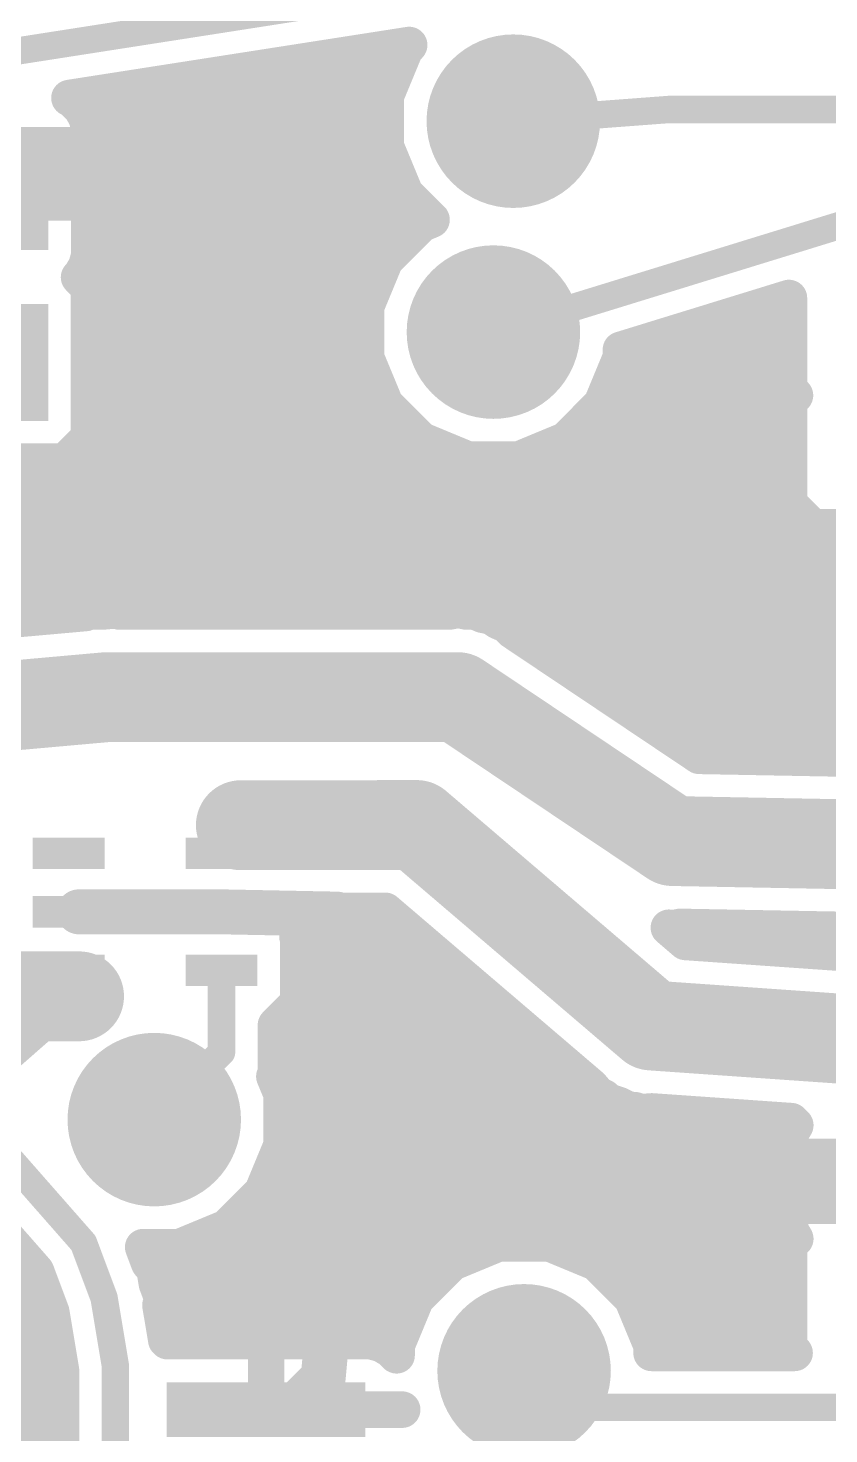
# Model space of a CAD drawing. Extents: x -40.6 to 40.6, y -25.6 to 25.6.
# Drawn here: x 14.8 to 23.71, y -13.4 to 2.24 of the extents above; entities that cross this region are included whole.
import ezdxf

# ---------------------------------------------------------------- set-up
doc = ezdxf.new("R2010")
doc.units = 0
doc.layers.add('16', color=175, linetype='CONTINUOUS')
doc.layers.add('18', color=82, linetype='CONTINUOUS')

# ---------------------------------------------------------------- blocks, each defined once
blk = doc.blocks.new('RECT')
blk.add_solid([(-0.5, -0.5), (0.5, -0.5), (-0.5, 0.5), (0.5, 0.5)])
blk = doc.blocks.new('ROUNDV')
at = {"const_width": 0.5}
blk.add_lwpolyline([(0, -0.25, 1), (0, 0.25, 1), (0, -0.25)], format="xyb", dxfattribs=at)

msp = doc.modelspace()

# ---------------------------------------------------------------- linework, layer by layer
at = {"layer": '16'}
for points, const_width in [([(14.1986, 1.905), (19.9694, 2.805)], 0.3048), ([(15.2615, 1.4579), (19.0414, 2.0474)], 0.4064), ([(18.9975, 2.0035), (18.7816, 1.4821)], 0.4064), ([(18.943, 2.032), (19.0261, 2.032)], 0.4064), ([(19.0414, 2.0474), (18.9975, 2.0035)], 0.4064), ([(16.3371, 1.6256), (18.841, 1.6256)], 0.4064), ([(15.3055, 1.4325), (15.2615, 1.4579)], 0.4064), ([(15.3907, 1.3473), (15.3055, 1.4325)], 0.4064), ([(18.7816, 1.4821), (18.7816, 0.9179)], 0.4064), ([(15.4508, 1.2431), (15.3907, 1.3473)], 0.4064), ([(15.482, 1.1268), (15.4508, 1.2431)], 0.4064), ([(15.4572, 1.2192), (18.7816, 1.2192)], 0.4064), ([(21.93, 1.33), (20.2, 1.2)], 0.3048), ([(26.895, 1.33), (21.93, 1.33)], 0.3048), ([(15.482, 0.5384), (15.482, 1.1268)], 0.4064), ([(11.5376, 0.635), (15.3772, 0.635)], 1), ([(15.3772, 0.635), (16.2926, 0.635)], 1), ([(16.2926, 0.635), (18.1898, -2.5622)], 1), ([(18.7816, 0.9179), (18.9975, 0.3965)], 0.4064), ([(15.482, 0.8128), (18.8251, 0.8128)], 0.4064), ([(15.3772, 0.635), (14.2748, 0.4166)], 0.3048), ([(14.3966, 0.5384), (15.482, 0.5384)], 0.4064), ([(14.3966, 0.4064), (18.9935, 0.4064)], 0.4064), ([(15.482, 0.2948), (14.3966, 0.2948)], 0.4064), ([(15.482, -0.2936), (15.482, 0.2948)], 0.4064), ([(18.9975, 0.3965), (19.2901, 0.104)], 0.4064), ([(15.482, 0), (19.1189, 0)], 0.4064), ([(19.1753, 0.0565), (18.7763, -0.3425)], 0.4064), ([(19.2901, 0.104), (19.1753, 0.0565)], 0.4064), ([(23.8778, 0.055), (19.9788, -1.146)], 0.3048), ([(15.4508, -0.4099), (15.482, -0.2936)], 0.4064), ([(18.7763, -0.3425), (18.5604, -0.8639)], 0.4064), ([(15.3685, -0.5362), (15.3907, -0.5141)], 0.4064), ([(15.3907, -0.5141), (15.4508, -0.4099)], 0.4064), ([(15.4518, -0.4064), (18.7499, -0.4064)], 0.4064), ([(15.478, -0.6457), (15.3685, -0.5362)], 0.4064), ([(15.478, -2.3211), (15.478, -0.6457)], 0.4064), ([(15.478, -0.8128), (18.5816, -0.8128)], 0.4064), ([(21.3972, -1.3428), (23.2668, -0.7669)], 0.4064), ([(23.1177, -0.8128), (23.2668, -0.8128)], 0.4064), ([(23.2668, -0.7669), (23.2668, -1.7827)], 0.4064), ([(18.5604, -0.8639), (18.5604, -1.4281)], 0.4064), ([(15.478, -1.2192), (18.5604, -1.2192)], 0.4064), ([(21.7984, -1.2192), (23.2668, -1.2192)], 0.4064), ([(18.5604, -1.4281), (18.7763, -1.9495)], 0.4064), ([(21.1813, -1.9495), (21.3972, -1.4281)], 0.4064), ([(21.3972, -1.4281), (21.3972, -1.3428)], 0.4064), ([(15.478, -1.6256), (18.6422, -1.6256)], 0.4064), ([(21.3154, -1.6256), (23.2668, -1.6256)], 0.4064), ([(23.2668, -1.7827), (23.3341, -1.85)], 0.4064), ([(23.3341, -1.85), (23.2668, -1.9173)], 0.4064), ([(23.2668, -1.9173), (23.2668, -3.0527)], 0.4064), ([(15.478, -2.032), (18.8589, -2.032)], 0.4064), ([(18.7763, -1.9495), (19.1753, -2.3485)], 0.4064), ([(20.7823, -2.3485), (21.1813, -1.9495)], 0.4064), ([(21.0987, -2.032), (23.2668, -2.032)], 0.4064), ([(15.2125, -2.5866), (15.478, -2.3211)], 0.4064), ([(18.1898, -2.5622), (22.3012, -4.6736)], 1), ([(19.1753, -2.3485), (19.6967, -2.5644)], 0.4064), ([(20.2609, -2.5644), (20.7823, -2.3485)], 0.4064), ([(15.3607, -2.4384), (19.3925, -2.4384)], 0.4064), ([(20.5651, -2.4384), (23.2668, -2.4384)], 0.4064), ([(13.414, -2.5866), (15.2125, -2.5866)], 0.4064), ([(19.6967, -2.5644), (20.2609, -2.5644)], 0.4064), ([(13.3849, -2.8448), (23.2668, -2.8448)], 0.4064), ([(23.2668, -3.0527), (23.5323, -3.3182)], 0.4064), ([(13.3391, -3.2512), (23.4653, -3.2512)], 0.4064), ([(23.5323, -3.3182), (30.2577, -3.3182)], 0.4064), ([(13.2933, -3.6576), (32.524, -3.6576)], 0.4064), ([(13.2475, -4.064), (32.524, -4.064)], 0.4064), ([(15.4822, -4.2538), (15.4418, -4.2705)], 0.4064), ([(15.6293, -4.2538), (15.4822, -4.2538)], 0.4064), ([(15.7759, -4.2407), (15.6293, -4.2538)], 0.4064), ([(15.8176, -4.2538), (15.7759, -4.2407)], 0.4064), ([(19.4902, -4.2538), (15.8176, -4.2538)], 0.4064), ([(19.5848, -4.2351), (19.4902, -4.2538)], 0.4064), ([(19.678, -4.2538), (19.5848, -4.2351)], 0.4064), ([(19.773, -4.2538), (19.678, -4.2538)], 0.4064), ([(19.8621, -4.2907), (19.773, -4.2538)], 0.4064), ([(15.4418, -4.2705), (14.1753, -4.3836)], 0.4064), ([(19.9566, -4.3096), (19.8621, -4.2907)], 0.4064), ([(20.0355, -4.3625), (19.9566, -4.3096)], 0.4064), ([(20.1233, -4.3989), (20.0355, -4.3625)], 0.4064), ([(20.1915, -4.4671), (20.1233, -4.3989)], 0.4064), ([(22.3012, -4.6736), (29.7434, -4.6736)], 1), ([(22.2689, -5.8594), (20.1915, -4.4671)], 0.4064), ([(20.1965, -4.4704), (32.524, -4.4704)], 0.4064), ([(20.8028, -4.8768), (32.2816, -4.8768)], 0.4064), ([(15.6718, -5.207), (14.2494, -5.334)], 1), ([(19.5834, -5.207), (15.6718, -5.207)], 1), ([(21.971, -6.8072), (19.5834, -5.207)], 1), ([(21.4092, -5.2832), (31.8752, -5.2832)], 0.4064), ([(22.0156, -5.6896), (31.4688, -5.6896)], 0.4064), ([(31.134, -6.0244), (22.2689, -5.8594)], 0.4064), ([(17.9832, -6.631), (17.1688, -6.631)], 1), ([(19.1262, -6.6294), (17.9832, -6.631)], 1), ([(19.1262, -6.6294), (21.7364, -8.8586)], 1), ([(31.5214, -6.985), (21.971, -6.8072)], 1), ([(17.3092, -6.8206), (17.9832, -6.631)], 0.3048), ([(16.9536, -6.9446), (17.3092, -6.8206)], 0.3048), ([(15.367, -7.5946), (16.9536, -7.5946)], 0.5), ([(16.9536, -7.5946), (18.2372, -7.62)], 0.5), ([(15.2536, -7.5946), (15.367, -7.5946)], 0.3048), ([(15.5916, -7.5946), (15.5915, -7.5946)], 0.4064), ([(15.5915, -7.5946), (16.1108, -7.5946)], 0.4064), ([(16.907, -7.5946), (15.5916, -7.5946)], 0.4064), ([(16.1108, -7.5946), (16.9069, -7.5946)], 0.4064), ([(16.9069, -7.5946), (16.907, -7.5946)], 0.4064), ([(17.8108, -7.5946), (16.9536, -7.5946)], 0.4064), ([(16.9536, -7.5946), (16.9536, -7.5946)], 0.4064), ([(16.9536, -7.5946), (17.8108, -7.5946)], 0.4064), ([(17.8108, -7.5844), (17.9846, -7.5842)], 0.4064), ([(17.8108, -7.5946), (17.8108, -7.5844)], 0.4064), ([(17.8108, -7.8298), (17.8108, -7.5946)], 0.4064), ([(17.9846, -7.5842), (18.1728, -7.5842)], 0.4064), ([(18.1728, -7.5842), (18.1734, -7.5839)], 0.4064), ([(18.1734, -7.5839), (18.7751, -7.5831)], 0.4064), ([(18.2372, -7.62), (19.3294, -10.5918)], 0.5), ([(18.7751, -7.5831), (21.0635, -9.5374)], 0.4064), ([(17.7989, -7.874), (17.8108, -7.8298)], 0.4064), ([(17.8108, -7.7216), (18.9373, -7.7216)], 0.4064), ([(22.1164, -7.9296), (21.9311, -7.7713)], 0.4064), ([(21.9311, -7.7713), (21.9696, -7.7791)], 0.4064), ([(21.9696, -7.7791), (22.0554, -7.7621)], 0.4064), ([(22.0554, -7.7621), (31.3233, -7.9347)], 0.4064), ([(17.8068, -7.8819), (17.7989, -7.874)], 0.4064), ([(17.8068, -8.6073), (17.8068, -7.8819)], 0.4064), ([(26.8565, -8.261), (22.1164, -7.9296)], 0.4064), ([(17.8068, -8.128), (19.4132, -8.128)], 0.4064), ([(13.9446, -8.5328), (14.7066, -8.5328)], 1), ([(14.7066, -8.5328), (15.3686, -8.5344)], 1), ([(15.3686, -8.5344), (15.2536, -8.2446)], 0.3048), ([(16.9536, -8.2446), (16.9536, -9.1576)], 0.3048), ([(14.5542, -9.2488), (15.3686, -8.5344)], 0.3048), ([(17.5592, -8.8549), (17.8068, -8.6073)], 0.4064), ([(17.8068, -8.5344), (19.889, -8.5344)], 0.4064), ([(21.7364, -8.8586), (26.8232, -9.2142)], 1), ([(17.5592, -9.4084), (17.5592, -8.8549)], 0.4064), ([(17.5592, -8.9408), (20.3649, -8.9408)], 0.4064), ([(16.9536, -9.1576), (16.2052, -9.906)], 0.3048), ([(17.5416, -9.426), (17.5592, -9.4084)], 0.4064), ([(17.6236, -9.6239), (17.5416, -9.426)], 0.4064), ([(17.5592, -9.3472), (20.8408, -9.3472)], 0.4064), ([(21.0635, -9.5374), (21.1414, -9.627)], 0.4064), ([(17.6236, -10.1881), (17.6236, -9.6239)], 0.4064), ([(21.1414, -9.627), (21.2063, -9.6594)], 0.4064), ([(21.2063, -9.6594), (21.2615, -9.7065)], 0.4064), ([(21.2615, -9.7065), (21.3745, -9.7432)], 0.4064), ([(17.6236, -9.7536), (21.3953, -9.7536)], 0.4064), ([(21.3745, -9.7432), (21.4807, -9.7962)], 0.4064), ([(21.4807, -9.7962), (21.5531, -9.8013)], 0.4064), ([(21.5531, -9.8013), (21.6222, -9.8237)], 0.4064), ([(21.6222, -9.8237), (21.7406, -9.8144)], 0.4064), ([(21.7406, -9.8144), (23.2919, -9.9228)], 0.4064), ([(23.294, -10.0435), (23.2628, -10.1598)], 0.4064), ([(23.2919, -9.9228), (23.3374, -9.9683)], 0.4064), ([(23.3374, -9.9683), (23.294, -10.0435)], 0.4064), ([(17.4077, -10.7095), (17.6236, -10.1881)], 0.4064), ([(17.6236, -10.16), (23.2628, -10.16)], 0.4064), ([(23.2628, -10.1598), (23.2628, -10.6)], 0.4064), ([(14.5034, -10.2362), (15.4178, -11.2776)], 0.3048), ([(19.3294, -10.5918), (19.4056, -10.5918)], 1), ([(19.4056, -10.5918), (26.8868, -10.5918)], 0.95), ([(14.051, -10.6388), (14.8897, -11.5939)], 0.4064), ([(17.4669, -10.5664), (23.2628, -10.5664)], 0.4064), ([(18.1102, -11.8872), (19.4056, -10.5918)], 0.5), ([(23.2628, -10.6), (26.895, -10.6)], 0.4064), ([(26.895, -10.6), (23.2628, -10.6)], 0.4064), ([(23.2628, -10.6), (23.2628, -11.0402)], 0.4064), ([(17.0087, -11.1085), (17.4077, -10.7095)], 0.4064), ([(14.7828, -12.4714), (13.3858, -11.2776)], 1), ([(17.1443, -10.9728), (23.2628, -10.9728)], 0.4064), ([(16.4873, -11.3244), (17.0087, -11.1085)], 0.4064), ([(23.2628, -11.0402), (23.294, -11.1565)], 0.4064), ([(20.0379, -11.2816), (19.5165, -11.4975)], 0.4064), ([(20.6021, -11.2816), (20.0379, -11.2816)], 0.4064), ([(21.1235, -11.4975), (20.6021, -11.2816)], 0.4064), ([(23.3374, -11.2317), (23.2668, -11.3023)], 0.4064), ([(23.2668, -11.3023), (23.2668, -12.4377)], 0.4064), ([(23.294, -11.1565), (23.3374, -11.2317)], 0.4064), ([(9.0892, -11.3792), (14.7011, -11.3792)], 0.4064), ([(15.6464, -11.8872), (15.4178, -11.2776)], 0.3048), ([(16.1486, -11.5017), (16.0821, -11.3244)], 0.4064), ([(16.0821, -11.3244), (16.4873, -11.3244)], 0.4064), ([(16.1027, -11.3792), (19.8022, -11.3792)], 0.4064), ([(20.8378, -11.3792), (23.2668, -11.3792)], 0.4064), ([(14.8897, -11.5939), (15.0587, -12.0448)], 0.4064), ([(16.2025, -11.5402), (16.1486, -11.5017)], 0.4064), ([(16.2341, -11.7296), (16.2025, -11.5402)], 0.4064), ([(19.5165, -11.4975), (19.1175, -11.8965)], 0.4064), ([(21.5225, -11.8965), (21.1235, -11.4975)], 0.4064), ([(16.3015, -11.9094), (16.2341, -11.7296)], 0.4064), ([(9.0892, -11.7856), (14.9615, -11.7856)], 0.4064), ([(16.2551, -11.7856), (19.2285, -11.7856)], 0.4064), ([(16.2741, -11.9697), (16.3015, -11.9094)], 0.4064), ([(18.1102, -12.4968), (18.1102, -11.8872)], 0.5), ([(19.1175, -11.8965), (18.9016, -12.4179)], 0.4064), ([(21.4115, -11.7856), (23.2668, -11.7856)], 0.4064), ([(21.7384, -12.4179), (21.5225, -11.8965)], 0.4064), ([(15.0587, -12.0448), (15.1678, -12.6993)], 0.4064), ([(15.7734, -12.6492), (15.6464, -11.8872)], 0.3048), ([(16.3389, -12.3582), (16.2741, -11.9697)], 0.4064), ([(9.9524, -12.192), (15.0832, -12.192)], 0.4064), ([(14.859, -16.3576), (14.7828, -12.4714)], 1), ([(16.3112, -12.192), (18.9952, -12.192)], 0.4064), ([(21.6448, -12.192), (23.2668, -12.192)], 0.4064), ([(16.3504, -12.3698), (16.3389, -12.3582)], 0.4064), ([(17.4498, -12.3698), (16.3504, -12.3698)], 0.4064), ([(18.6149, -12.3698), (17.4498, -12.3698)], 0.4064), ([(17.4498, -12.3698), (17.4498, -13.1318)], 0.4064), ([(17.4498, -13.1318), (17.4498, -12.3698)], 0.4064), ([(18.7312, -12.401), (18.6149, -12.3698)], 0.4064), ([(18.0848, -12.7762), (18.1102, -12.4968)], 0.5), ([(18.8354, -12.4611), (18.7312, -12.401)], 0.4064), ([(18.9016, -12.5273), (18.8354, -12.4611)], 0.4064), ([(18.9016, -12.4179), (18.9016, -12.5273)], 0.4064), ([(21.7384, -12.5008), (21.7384, -12.4179)], 0.4064), ([(23.3299, -12.5008), (21.7384, -12.5008)], 0.4064), ([(23.2668, -12.4377), (23.3299, -12.5008)], 0.4064), ([(13.7346, -12.5984), (15.151, -12.5984)], 0.4064), ([(15.1678, -12.6993), (15.1678, -16.8624)], 0.4064), ([(15.7734, -16.6116), (15.7734, -12.6492)], 0.3048), ([(17.4498, -12.5984), (17.4498, -12.5984)], 0.4064), ([(17.7292, -13.1318), (18.0848, -12.7762)], 0.5), ([(20.7264, -13.1064), (20.32, -12.7)], 0.3048), ([(13.7755, -13.0048), (15.1678, -13.0048)], 0.4064), ([(17.4498, -13.0048), (17.4498, -13.0048)], 0.4064), ([(17.4498, -13.1318), (17.7292, -13.1318)], 0.5), ([(17.4498, -13.1318), (17.4498, -13.1318)], 0.4064), ([(17.4498, -13.1318), (18.9636, -13.1318)], 0.4064), ([(18.9636, -13.1318), (17.4498, -13.1318)], 0.4064), ([(17.4498, -13.1318), (17.4498, -13.1318)], 0.4064), ([(18.9636, -13.1318), (18.9636, -13.1318)], 0.4064), ([(26.8614, -13.1064), (20.7264, -13.1064)], 0.3048), ([(13.7755, -13.4112), (15.1678, -13.4112)], 0.4064)]:
    msp.add_lwpolyline(points, dxfattribs=dict(at, const_width=const_width))
for points, const_width in [([(18.943, 2.1336, 1), (18.943, 1.9304)], 0.2032), ([(19.0914, 1.9646, 1), (18.9037, 2.0423)], 0.2032), ([(19.1133, 1.9755, 1), (18.9696, 2.1192)], 0.2032), ([(19.0571, 1.947, 1), (19.0258, 2.1477)], 0.2032), ([(19.0261, 1.9304, 1), (19.0261, 2.1336)], 0.2032), ([(18.9257, 2.0753, 1), (19.0694, 1.9316)], 0.2032), ([(16.3371, 1.7272, 1), (16.3371, 1.524)], 0.2032), ([(18.841, 1.524, 1), (18.841, 1.7272)], 0.2032), ([(15.3123, 1.5458, 1), (15.2107, 1.3699)], 0.2032), ([(15.2459, 1.5582, 1), (15.2772, 1.3575)], 0.2032), ([(15.3774, 1.5043, 1), (15.2337, 1.3606)], 0.2032), ([(15.2547, 1.3445, 1), (15.3563, 1.5204)], 0.2032), ([(18.8832, 1.4821, 1), (18.68, 1.4821)], 0.2032), ([(18.6877, 1.521, 1), (18.8755, 1.4433)], 0.2032), ([(15.4786, 1.3981, 1), (15.3027, 1.2965)], 0.2032), ([(15.3188, 1.2755, 1), (15.4625, 1.4192)], 0.2032), ([(15.549, 1.2694, 1), (15.3527, 1.2168)], 0.2032), ([(15.4572, 1.3208, 1), (15.4572, 1.1176)], 0.2032), ([(18.7816, 1.1176, 1), (18.7816, 1.3208)], 0.2032), ([(21.93, 1.4062, 1), (21.93, 1.2538)], 0.1524), ([(21.9357, 1.254, 1), (21.9243, 1.406)], 0.1524), ([(15.3629, 1.1923, 1), (15.5388, 1.2939)], 0.2032), ([(15.5836, 1.1268, 1), (15.3804, 1.1268)], 0.2032), ([(15.3839, 1.1005, 1), (15.5801, 1.1531)], 0.2032), ([(20.1943, 1.276, 1), (20.2057, 1.124)], 0.1524), ([(15.3772, 0.885, 1), (15.3772, 0.385)], 0.5), ([(15.3772, 0.385, 1), (15.3772, 0.885)], 0.5), ([(16.5076, 0.7626, 1), (16.0776, 0.5074)], 0.5), ([(16.2926, 0.385, 1), (16.2926, 0.885)], 0.5), ([(18.8755, 0.9567, 1), (18.6877, 0.879)], 0.2032), ([(15.482, 0.9144, 1), (15.482, 0.7112)], 0.2032), ([(18.68, 0.9179, 1), (18.8832, 0.9179)], 0.2032), ([(18.8251, 0.7112, 1), (18.8251, 0.9144)], 0.2032), ([(15.392, 0.5603, 1), (15.3624, 0.7097)], 0.1524), ([(15.3804, 0.5384, 1), (15.5836, 0.5384)], 0.2032), ([(15.482, 0.4368, 1), (15.482, 0.64)], 0.2032), ([(15.5836, 0.2948, 1), (15.3804, 0.2948)], 0.2032), ([(15.482, 0.1932, 1), (15.482, 0.3964)], 0.2032), ([(19.0694, 0.4684, 1), (18.9257, 0.3247)], 0.2032), ([(18.9037, 0.3577, 1), (19.0914, 0.4354)], 0.2032), ([(18.9935, 0.3048, 1), (18.9935, 0.508)], 0.2032), ([(15.482, 0.1016, 1), (15.482, -0.1016)], 0.2032), ([(19.1365, 0.1503, 1), (19.2142, -0.0374)], 0.2032), ([(19.2472, -0.0154, 1), (19.1035, 0.1283)], 0.2032), ([(19.1189, -0.1016, 1), (19.1189, 0.1016)], 0.2032), ([(19.2182, 0.0321, 1), (19.3619, 0.1758)], 0.2032), ([(19.329, 0.0101, 1), (19.2512, 0.1979)], 0.2032), ([(15.5801, -0.3199, 1), (15.3839, -0.2673)], 0.2032), ([(18.8702, -0.3814, 1), (18.6825, -0.3037)], 0.2032), ([(15.4625, -0.586, 1), (15.3188, -0.4423)], 0.2032), ([(15.3527, -0.3836, 1), (15.549, -0.4362)], 0.2032), ([(15.4518, -0.3048, 1), (15.4518, -0.508)], 0.2032), ([(15.5388, -0.4607, 1), (15.3629, -0.3591)], 0.2032), ([(15.3804, -0.2936, 1), (15.5836, -0.2936)], 0.2032), ([(18.7045, -0.2707, 1), (18.8482, -0.4144)], 0.2032), ([(18.7499, -0.508, 1), (18.7499, -0.3048)], 0.2032), ([(15.4404, -0.4644, 1), (15.2967, -0.6081)], 0.2032), ([(15.2967, -0.4644, 1), (15.4404, -0.6081)], 0.2032), ([(15.3027, -0.4633, 1), (15.4786, -0.5649)], 0.2032), ([(15.5796, -0.6457, 1), (15.3764, -0.6457)], 0.2032), ([(15.478, -0.7112, 1), (15.478, -0.9144)], 0.2032), ([(15.4062, -0.7175, 1), (15.5498, -0.5738)], 0.2032), ([(18.5816, -0.9144, 1), (18.5816, -0.7112)], 0.2032), ([(23.1177, -0.7112, 1), (23.1177, -0.9144)], 0.2032), ([(23.3684, -0.7669, 1), (23.1652, -0.7669)], 0.2032), ([(23.2967, -0.864, 1), (23.2369, -0.6698)], 0.2032), ([(23.2668, -0.9144, 1), (23.2668, -0.7112)], 0.2032), ([(18.662, -0.8639, 1), (18.4588, -0.8639)], 0.2032), ([(18.4665, -0.825, 1), (18.6543, -0.9027)], 0.2032), ([(15.478, -1.1176, 1), (15.478, -1.3208)], 0.2032), ([(18.5604, -1.3208, 1), (18.5604, -1.1176)], 0.2032), ([(19.9564, -1.0732, 1), (20.0012, -1.2188)], 0.1524), ([(21.7984, -1.1176, 1), (21.7984, -1.3208)], 0.2032), ([(23.2668, -1.3208, 1), (23.2668, -1.1176)], 0.2032), ([(18.6543, -1.3893, 1), (18.4665, -1.467)], 0.2032), ([(21.4988, -1.3428, 1), (21.2956, -1.3428)], 0.2032), ([(21.3673, -1.2457, 1), (21.4271, -1.4399)], 0.2032), ([(21.4911, -1.467, 1), (21.3033, -1.3893)], 0.2032), ([(18.4588, -1.4281, 1), (18.662, -1.4281)], 0.2032), ([(21.2956, -1.4281, 1), (21.4988, -1.4281)], 0.2032), ([(15.478, -1.524, 1), (15.478, -1.7272)], 0.2032), ([(18.6422, -1.7272, 1), (18.6422, -1.524)], 0.2032), ([(21.3154, -1.524, 1), (21.3154, -1.7272)], 0.2032), ([(23.2668, -1.7272, 1), (23.2668, -1.524)], 0.2032), ([(23.3386, -1.7109, 1), (23.195, -1.8546)], 0.2032), ([(23.1652, -1.7827, 1), (23.3684, -1.7827)], 0.2032), ([(23.3684, -1.9173, 1), (23.1652, -1.9173)], 0.2032), ([(23.4059, -1.9218, 1), (23.2622, -1.7782)], 0.2032), ([(23.2622, -1.9218, 1), (23.4059, -1.7782)], 0.2032), ([(15.478, -1.9304, 1), (15.478, -2.1336)], 0.2032), ([(18.8482, -1.8776, 1), (18.7045, -2.0213)], 0.2032), ([(18.6825, -1.9883, 1), (18.8702, -1.9106)], 0.2032), ([(18.8589, -2.1336, 1), (18.8589, -1.9304)], 0.2032), ([(21.0987, -1.9304, 1), (21.0987, -2.1336)], 0.2032), ([(21.0874, -1.9106, 1), (21.2751, -1.9883)], 0.2032), ([(21.2531, -2.0213, 1), (21.1094, -1.8776)], 0.2032), ([(23.195, -1.8454, 1), (23.3386, -1.9891)], 0.2032), ([(23.2668, -2.1336, 1), (23.2668, -1.9304)], 0.2032), ([(15.5498, -2.393, 1), (15.4062, -2.2493)], 0.2032), ([(18.304, -2.3398, 1), (18.0756, -2.7846)], 0.5), ([(17.9748, -2.6898, 1), (18.4048, -2.4346)], 0.5), ([(19.2142, -2.2546, 1), (19.1365, -2.4423)], 0.2032), ([(19.1035, -2.4203, 1), (19.2472, -2.2766)], 0.2032), ([(20.7104, -2.2766, 1), (20.8541, -2.4203)], 0.2032), ([(20.8211, -2.4423, 1), (20.7434, -2.2546)], 0.2032), ([(15.3607, -2.3368, 1), (15.3607, -2.54)], 0.2032), ([(15.3764, -2.3211, 1), (15.5796, -2.3211)], 0.2032), ([(19.3925, -2.54, 1), (19.3925, -2.3368)], 0.2032), ([(20.5651, -2.3368, 1), (20.5651, -2.54)], 0.2032), ([(23.2668, -2.54, 1), (23.2668, -2.3368)], 0.2032), ([(15.1407, -2.5148, 1), (15.2844, -2.6584)], 0.2032), ([(15.2125, -2.6882, 1), (15.2125, -2.485)], 0.2032), ([(19.6967, -2.4628, 1), (19.6967, -2.666)], 0.2032), ([(19.6578, -2.6583, 1), (19.7355, -2.4705)], 0.2032), ([(20.2221, -2.4705, 1), (20.2998, -2.6583)], 0.2032), ([(20.2609, -2.666, 1), (20.2609, -2.4628)], 0.2032), ([(23.2668, -2.9464, 1), (23.2668, -2.7432)], 0.2032), ([(23.3386, -2.9809, 1), (23.195, -3.1246)], 0.2032), ([(23.1652, -3.0527, 1), (23.3684, -3.0527)], 0.2032), ([(23.5323, -3.2166, 1), (23.5323, -3.4198)], 0.2032), ([(23.4653, -3.3528, 1), (23.4653, -3.1496)], 0.2032), ([(23.4604, -3.39, 1), (23.6041, -3.2464)], 0.2032), ([(15.4822, -4.1522, 1), (15.4822, -4.3554)], 0.2032), ([(15.5211, -4.3477, 1), (15.4433, -4.1599)], 0.2032), ([(15.6203, -4.1526, 1), (15.6384, -4.355)], 0.2032), ([(15.6293, -4.3554, 1), (15.6293, -4.1522)], 0.2032), ([(15.8063, -4.1438, 1), (15.7455, -4.3377)], 0.2032), ([(15.8176, -4.1522, 1), (15.8176, -4.3554)], 0.2032), ([(15.7849, -4.3419, 1), (15.7668, -4.1395)], 0.2032), ([(15.7873, -4.3508, 1), (15.848, -4.1568)], 0.2032), ([(19.4705, -4.1541, 1), (19.5099, -4.3535)], 0.2032), ([(19.6047, -4.1355, 1), (19.5648, -4.3347)], 0.2032), ([(19.4902, -4.3554, 1), (19.4902, -4.1522)], 0.2032), ([(19.6044, -4.3348, 1), (19.5651, -4.1355)], 0.2032), ([(19.678, -4.1522, 1), (19.678, -4.3554)], 0.2032), ([(19.658, -4.3534, 1), (19.6979, -4.1542)], 0.2032), ([(19.8119, -4.1599, 1), (19.7341, -4.3477)], 0.2032), ([(19.773, -4.3554, 1), (19.773, -4.1522)], 0.2032), ([(15.4029, -4.1767, 1), (15.4806, -4.3644)], 0.2032), ([(15.4508, -4.3717, 1), (15.4327, -4.1693)], 0.2032), ([(19.882, -4.1911, 1), (19.8421, -4.3903)], 0.2032), ([(19.8232, -4.3846, 1), (19.9009, -4.1968)], 0.2032), ([(20.0131, -4.2252, 1), (19.9, -4.394)], 0.2032), ([(20.0744, -4.2687, 1), (19.9967, -4.4564)], 0.2032), ([(19.9366, -4.4092, 1), (19.9765, -4.21)], 0.2032), ([(19.979, -4.4469, 1), (20.0921, -4.2782)], 0.2032), ([(20.1952, -4.3271, 1), (20.0515, -4.4708)], 0.2032), ([(20.0845, -4.4928, 1), (20.1622, -4.305)], 0.2032), ([(22.3012, -4.4236, 1), (22.3012, -4.9236)], 0.5), ([(22.187, -4.896, 1), (22.4154, -4.4512)], 0.5), ([(20.2481, -4.3827, 1), (20.1349, -4.5515)], 0.2032), ([(20.1965, -4.3688, 1), (20.1965, -4.572)], 0.2032), ([(20.1197, -4.5389, 1), (20.2633, -4.3952)], 0.2032), ([(20.8028, -4.7752, 1), (20.8028, -4.9784)], 0.2032), ([(15.6718, -4.957, 1), (15.6718, -5.457)], 0.5), ([(15.694, -5.456, 1), (15.6496, -4.958)], 0.5), ([(19.7226, -4.9993, 1), (19.4442, -5.4147)], 0.5), ([(19.5834, -5.457, 1), (19.5834, -4.957)], 0.5), ([(21.4092, -5.1816, 1), (21.4092, -5.3848)], 0.2032), ([(22.0156, -5.588, 1), (22.0156, -5.7912)], 0.2032), ([(22.2708, -5.7578, 1), (22.267, -5.961)], 0.2032), ([(22.2123, -5.9438, 1), (22.3255, -5.775)], 0.2032), ([(17.1688, -6.381, 1), (17.1688, -6.881)], 0.5), ([(17.9829, -6.381, 1), (17.9835, -6.881)], 0.5), ([(17.9832, -6.881, 1), (17.9832, -6.381)], 0.5), ([(19.2886, -6.4393, 1), (18.9638, -6.8195)], 0.5), ([(19.1265, -6.8794, 1), (19.1259, -6.3794)], 0.5), ([(21.9757, -6.5572, 1), (21.9663, -7.0572)], 0.5), ([(21.8318, -7.0149, 1), (22.1102, -6.5995)], 0.5), ([(18.0038, -6.7044, 1), (17.9626, -6.5576)], 0.1524), ([(17.2886, -6.7472, 1), (17.3298, -6.894)], 0.1524), ([(17.3343, -6.8926, 1), (17.2841, -6.7486)], 0.1524), ([(16.9285, -6.8726, 1), (16.9787, -7.0166)], 0.1524), ([(15.367, -7.4696, 1), (15.367, -7.7196)], 0.25), ([(16.9561, -7.4696, 1), (16.9511, -7.7196)], 0.25), ([(16.9536, -7.7196, 1), (16.9536, -7.4696)], 0.25), ([(15.2536, -7.5184, 1), (15.2536, -7.6708)], 0.1524), ([(15.367, -7.6708, 1), (15.367, -7.5184)], 0.1524), ([(15.6292, -7.5002, 1), (15.5537, -7.6889)], 0.2032), ([(15.5915, -7.493, 1), (15.5915, -7.6962)], 0.2032), ([(15.5916, -7.493, 1), (15.5916, -7.6962)], 0.2032), ([(15.5538, -7.6889, 1), (15.6293, -7.5003)], 0.2032), ([(16.1108, -7.493, 1), (16.1108, -7.6962)], 0.2032), ([(16.1108, -7.6962, 1), (16.1108, -7.493)], 0.2032), ([(16.949, -7.5021, 1), (16.8649, -7.6871)], 0.2032), ([(16.9536, -7.493, 1), (16.9536, -7.6962)], 0.2032), ([(17.0552, -7.5946, 1), (16.852, -7.5946)], 0.2032), ([(16.9536, -7.493, 1), (16.9536, -7.6962)], 0.2032), ([(16.852, -7.5946, 1), (17.0552, -7.5946)], 0.2032), ([(16.865, -7.6871, 1), (16.9491, -7.5021)], 0.2032), ([(16.9069, -7.6962, 1), (16.9069, -7.493)], 0.2032), ([(16.907, -7.6962, 1), (16.907, -7.493)], 0.2032), ([(17.9124, -7.5844, 1), (17.7092, -7.5844)], 0.2032), ([(17.8107, -7.4828, 1), (17.8109, -7.686)], 0.2032), ([(17.9124, -7.5946, 1), (17.7092, -7.5946)], 0.2032), ([(17.7092, -7.5946, 1), (17.9124, -7.5946)], 0.2032), ([(17.8108, -7.6962, 1), (17.8108, -7.493)], 0.2032), ([(17.8108, -7.6962, 1), (17.8108, -7.493)], 0.2032), ([(17.9846, -7.4826, 1), (17.9846, -7.6858)], 0.2032), ([(17.9848, -7.6858, 1), (17.9845, -7.4826)], 0.2032), ([(18.1337, -7.4904, 1), (18.2119, -7.678)], 0.2032), ([(18.1733, -7.4823, 1), (18.1736, -7.6855)], 0.2032), ([(18.3545, -7.5769, 1), (18.1199, -7.6631)], 0.25), ([(18.2125, -7.6777, 1), (18.1344, -7.4901)], 0.2032), ([(18.1728, -7.6858, 1), (18.1728, -7.4826)], 0.2032), ([(18.2347, -7.745, 1), (18.2397, -7.495)], 0.25), ([(18.8411, -7.5058, 1), (18.7092, -7.6603)], 0.2032), ([(18.7753, -7.6847, 1), (18.775, -7.4815)], 0.2032), ([(17.8108, -7.62, 1), (17.8108, -7.8232)], 0.2032), ([(17.9089, -7.8561, 1), (17.7127, -7.8035)], 0.2032), ([(18.9373, -7.8232, 1), (18.9373, -7.62)], 0.2032), ([(21.951, -7.6717, 1), (21.9111, -7.871)], 0.2032), ([(21.9971, -7.6941, 1), (21.8651, -7.8486)], 0.2032), ([(21.9499, -7.6794, 1), (21.9893, -7.8787)], 0.2032), ([(21.9497, -7.8787, 1), (21.9896, -7.6794)], 0.2032), ([(22.0573, -7.6605, 1), (22.0535, -7.8637)], 0.2032), ([(22.0751, -7.8618, 1), (22.0357, -7.6625)], 0.2032), ([(17.8708, -7.8022, 1), (17.7271, -7.9459)], 0.2032), ([(17.7008, -7.8477, 1), (17.8971, -7.9003)], 0.2032), ([(17.9084, -7.8819, 1), (17.7052, -7.8819)], 0.2032), ([(17.7092, -7.8298, 1), (17.9124, -7.8298)], 0.2032), ([(17.735, -7.9537, 1), (17.8786, -7.81)], 0.2032), ([(22.1235, -7.8282, 1), (22.1093, -8.031)], 0.2032), ([(22.0504, -8.0069, 1), (22.1824, -7.8523)], 0.2032), ([(17.8068, -8.0264, 1), (17.8068, -8.2296)], 0.2032), ([(19.4132, -8.2296, 1), (19.4132, -8.0264)], 0.2032), ([(14.7072, -8.2828, 1), (14.706, -8.7828)], 0.5), ([(14.7066, -8.7828, 1), (14.7066, -8.2828)], 0.5), ([(15.3244, -8.2165, 1), (15.1828, -8.2727)], 0.1524), ([(15.368, -8.7844, 1), (15.3692, -8.2844)], 0.5), ([(17.0298, -8.2446, 1), (16.8774, -8.2446)], 0.1524), ([(15.2978, -8.5625, 1), (15.4394, -8.5063)], 0.1524), ([(15.4188, -8.5917, 1), (15.3184, -8.4771)], 0.1524), ([(17.8068, -8.4328, 1), (17.8068, -8.636)], 0.2032), ([(17.8786, -8.6792, 1), (17.735, -8.5355)], 0.2032), ([(19.889, -8.636, 1), (19.889, -8.4328)], 0.2032), ([(21.7538, -8.6092, 1), (21.7189, -9.108)], 0.5), ([(21.574, -9.0487, 1), (21.8987, -8.6685)], 0.5), ([(17.7052, -8.6073, 1), (17.9084, -8.6073)], 0.2032), ([(17.6608, -8.8549, 1), (17.4576, -8.8549)], 0.2032), ([(17.4874, -8.7831, 1), (17.631, -8.9268)], 0.2032), ([(17.5592, -8.8392, 1), (17.5592, -9.0424)], 0.2032), ([(20.3649, -9.0424, 1), (20.3649, -8.8392)], 0.2032), ([(17.0075, -9.2115, 1), (16.8997, -9.1037)], 0.1524), ([(16.8774, -9.1576, 1), (17.0298, -9.1576)], 0.1524), ([(17.6355, -9.3871, 1), (17.4478, -9.4649)], 0.2032), ([(17.5592, -9.2456, 1), (17.5592, -9.4488)], 0.2032), ([(17.631, -9.4803, 1), (17.4874, -9.3366)], 0.2032), ([(20.8408, -9.4488, 1), (20.8408, -9.2456)], 0.2032), ([(17.4698, -9.3542, 1), (17.6135, -9.4978)], 0.2032), ([(17.4576, -9.4084, 1), (17.6608, -9.4084)], 0.2032), ([(21.1401, -9.4707, 1), (20.9868, -9.604)], 0.2032), ([(20.9975, -9.6146, 1), (21.1294, -9.4601)], 0.2032), ([(17.7252, -9.6239, 1), (17.522, -9.6239)], 0.2032), ([(17.5297, -9.6627, 1), (17.7175, -9.585)], 0.2032), ([(21.1867, -9.5361, 1), (21.096, -9.7179)], 0.2032), ([(21.0647, -9.6937, 1), (21.2181, -9.5604)], 0.2032), ([(21.2723, -9.5821, 1), (21.1403, -9.7367)], 0.2032), ([(21.2929, -9.6099, 1), (21.2301, -9.8032)], 0.2032), ([(21.161, -9.7503, 1), (21.2517, -9.5685)], 0.2032), ([(21.1955, -9.7838, 1), (21.3275, -9.6293)], 0.2032), ([(17.6236, -9.652, 1), (17.6236, -9.8552)], 0.2032), ([(21.4198, -9.6523, 1), (21.3291, -9.8341)], 0.2032), ([(21.3431, -9.8399, 1), (21.4058, -9.6466)], 0.2032), ([(21.4878, -9.6949, 1), (21.4737, -9.8976)], 0.2032), ([(21.3953, -9.8552, 1), (21.3953, -9.652)], 0.2032), ([(21.4354, -9.8871, 1), (21.5261, -9.7053)], 0.2032), ([(21.5845, -9.7046, 1), (21.5217, -9.8979)], 0.2032), ([(21.6142, -9.7224, 1), (21.6301, -9.925)], 0.2032), ([(21.5461, -9.9026, 1), (21.5602, -9.6999)], 0.2032), ([(21.5908, -9.9203, 1), (21.6535, -9.7271)], 0.2032), ([(21.7476, -9.713, 1), (21.7335, -9.9157)], 0.2032), ([(21.7485, -9.9157, 1), (21.7326, -9.7131)], 0.2032), ([(16.1513, -9.8521, 1), (16.2591, -9.9599)], 0.1524), ([(23.3637, -9.851, 1), (23.2201, -9.9947)], 0.2032), ([(23.3921, -10.0698, 1), (23.1958, -10.0172)], 0.2032), ([(23.4254, -10.0191, 1), (23.2494, -9.9175)], 0.2032), ([(23.2655, -10.0401, 1), (23.4092, -9.8965)], 0.2032), ([(23.2848, -10.0242, 1), (23.299, -9.8215)], 0.2032), ([(17.6236, -10.0584, 1), (17.6236, -10.2616)], 0.2032), ([(17.7175, -10.227, 1), (17.5297, -10.1493)], 0.2032), ([(23.3644, -10.1598, 1), (23.1612, -10.1598)], 0.2032), ([(23.206, -9.9927, 1), (23.3819, -10.0943)], 0.2032), ([(23.2628, -10.2616, 1), (23.2628, -10.0584)], 0.2032), ([(17.522, -10.1881, 1), (17.7252, -10.1881)], 0.2032), ([(19.3294, -10.3418, 1), (19.3294, -10.8418)], 0.5), ([(19.4056, -10.3543, 1), (19.4056, -10.8293)], 0.475), ([(19.4056, -10.8418, 1), (19.4056, -10.3418)], 0.5), ([(23.1647, -10.1335, 1), (23.3609, -10.1861)], 0.2032), ([(17.4669, -10.4648, 1), (17.4669, -10.668)], 0.2032), ([(19.2121, -10.6349, 1), (19.4467, -10.5487)], 0.25), ([(19.494, -10.6802, 1), (19.3172, -10.5034)], 0.25), ([(23.2628, -10.4984, 1), (23.2628, -10.7016)], 0.2032), ([(23.2628, -10.4984, 1), (23.2628, -10.7016)], 0.2032), ([(23.3644, -10.6, 1), (23.1612, -10.6)], 0.2032), ([(23.2628, -10.668, 1), (23.2628, -10.4648)], 0.2032), ([(17.3138, -10.6706, 1), (17.5015, -10.7483)], 0.2032), ([(17.4795, -10.7813, 1), (17.3358, -10.6376)], 0.2032), ([(23.1612, -10.6, 1), (23.3644, -10.6)], 0.2032), ([(17.1443, -10.8712, 1), (17.1443, -11.0744)], 0.2032), ([(23.2628, -11.0744, 1), (23.2628, -10.8712)], 0.2032), ([(16.9368, -11.0366, 1), (17.0805, -11.1803)], 0.2032), ([(17.0475, -11.2023, 1), (16.9698, -11.0146)], 0.2032), ([(23.3609, -11.0139, 1), (23.1647, -11.0665)], 0.2032), ([(23.1612, -11.0402, 1), (23.3644, -11.0402)], 0.2032), ([(20.0379, -11.18, 1), (20.0379, -11.3832)], 0.2032), ([(20.0767, -11.3755, 1), (19.999, -11.1877)], 0.2032), ([(20.641, -11.1877, 1), (20.5633, -11.3755)], 0.2032), ([(20.6021, -11.3832, 1), (20.6021, -11.18)], 0.2032), ([(23.3684, -11.3023, 1), (23.1652, -11.3023)], 0.2032), ([(23.3819, -11.1057, 1), (23.206, -11.2073)], 0.2032), ([(23.1958, -11.1828, 1), (23.3921, -11.1302)], 0.2032), ([(23.2494, -11.2825, 1), (23.4254, -11.1809)], 0.2032), ([(23.4092, -11.3035, 1), (23.2655, -11.1599)], 0.2032), ([(14.7011, -11.4808, 1), (14.7011, -11.2776)], 0.2032), ([(15.4891, -11.2508, 1), (15.3465, -11.3044)], 0.1524), ([(15.3605, -11.3279, 1), (15.4751, -11.2273)], 0.1524), ([(16.1773, -11.2887, 1), (15.987, -11.3601)], 0.2032), ([(16.0821, -11.2228, 1), (16.0821, -11.426)], 0.2032), ([(16.1027, -11.2776, 1), (16.1027, -11.4808)], 0.2032), ([(16.4485, -11.2305, 1), (16.5262, -11.4183)], 0.2032), ([(16.4873, -11.426, 1), (16.4873, -11.2228)], 0.2032), ([(19.8022, -11.4808, 1), (19.8022, -11.2776)], 0.2032), ([(20.8378, -11.2776, 1), (20.8378, -11.4808)], 0.2032), ([(23.195, -11.2304, 1), (23.3386, -11.3741)], 0.2032), ([(23.2668, -11.4808, 1), (23.2668, -11.2776)], 0.2032), ([(14.9848, -11.5583, 1), (14.7945, -11.6296)], 0.2032), ([(16.2077, -11.419, 1), (16.0896, -11.5844)], 0.2032), ([(16.0535, -11.5374, 1), (16.2437, -11.466)], 0.2032), ([(16.3027, -11.5235, 1), (16.1023, -11.5569)], 0.2032), ([(16.1435, -11.6229, 1), (16.2616, -11.4575)], 0.2032), ([(19.4777, -11.4037, 1), (19.5554, -11.5914)], 0.2032), ([(19.5884, -11.5694, 1), (19.4447, -11.4257)], 0.2032), ([(21.1953, -11.4257, 1), (21.0516, -11.5694)], 0.2032), ([(21.0846, -11.5914, 1), (21.1623, -11.4037)], 0.2032), ([(14.8133, -11.661, 1), (14.966, -11.5269)], 0.2032), ([(16.3292, -11.694, 1), (16.139, -11.7653)], 0.2032), ([(14.9615, -11.8872, 1), (14.9615, -11.684)], 0.2032), ([(16.1339, -11.7463, 1), (16.3343, -11.7129)], 0.2032), ([(16.2551, -11.684, 1), (16.2551, -11.8872)], 0.2032), ([(16.394, -11.9515, 1), (16.209, -11.8674)], 0.2032), ([(18.2352, -11.8872, 1), (17.9852, -11.8872)], 0.25), ([(18.0218, -11.7988, 1), (18.1986, -11.9756)], 0.25), ([(19.0457, -11.8247, 1), (19.1894, -11.9684)], 0.2032), ([(19.2114, -11.9354, 1), (19.0237, -11.8577)], 0.2032), ([(19.2285, -11.8872, 1), (19.2285, -11.684)], 0.2032), ([(21.4115, -11.684, 1), (21.4115, -11.8872)], 0.2032), ([(21.6163, -11.8577, 1), (21.4286, -11.9354)], 0.2032), ([(21.4506, -11.9684, 1), (21.5943, -11.8247)], 0.2032), ([(23.2668, -11.8872, 1), (23.2668, -11.684)], 0.2032), ([(15.1589, -12.0281, 1), (14.9585, -12.0615)], 0.2032), ([(15.7216, -11.8747, 1), (15.5712, -11.8997)], 0.1524), ([(15.5751, -11.914, 1), (15.7177, -11.8604)], 0.1524), ([(16.3743, -11.953, 1), (16.1739, -11.9864)], 0.2032), ([(16.1816, -11.9277, 1), (16.3666, -12.0118)], 0.2032), ([(16.2064, -11.9451, 1), (16.3966, -11.8738)], 0.2032), ([(15.0328, -12.4665, 1), (14.5328, -12.4763)], 0.5), ([(14.6204, -12.6615, 1), (14.9452, -12.2813)], 0.5), ([(14.9636, -12.0804, 1), (15.1538, -12.0091)], 0.2032), ([(15.0832, -12.2936, 1), (15.0832, -12.0904)], 0.2032), ([(16.3112, -12.0904, 1), (16.3112, -12.2936)], 0.2032), ([(18.9952, -12.2936, 1), (18.9952, -12.0904)], 0.2032), ([(21.6448, -12.0904, 1), (21.6448, -12.2936)], 0.2032), ([(23.2668, -12.2936, 1), (23.2668, -12.0904)], 0.2032), ([(16.4107, -12.2864, 1), (16.267, -12.4301)], 0.2032), ([(16.3504, -12.2682, 1), (16.3504, -12.4714)], 0.2032), ([(16.2786, -12.4417, 1), (16.4223, -12.2979)], 0.2032), ([(17.4498, -12.2682, 1), (17.4498, -12.4714)], 0.2032), ([(17.5514, -12.3698, 1), (17.3482, -12.3698)], 0.2032), ([(17.5514, -12.3698, 1), (17.3482, -12.3698)], 0.2032), ([(17.4498, -12.4714, 1), (17.4498, -12.2682)], 0.2032), ([(18.6412, -12.2717, 1), (18.5886, -12.4679)], 0.2032), ([(18.6149, -12.4714, 1), (18.6149, -12.2682)], 0.2032), ([(16.2386, -12.3749, 1), (16.4391, -12.3415)], 0.2032), ([(18.2347, -12.5081, 1), (17.9857, -12.4855)], 0.25), ([(18.782, -12.313, 1), (18.6804, -12.4889)], 0.2032), ([(18.7049, -12.4991, 1), (18.7575, -12.3028)], 0.2032), ([(18.9073, -12.3893, 1), (18.7636, -12.533)], 0.2032), ([(18.7846, -12.5491, 1), (18.8862, -12.3732)], 0.2032), ([(19.0032, -12.4179, 1), (18.8, -12.4179)], 0.2032), ([(18.8077, -12.379, 1), (18.9955, -12.4567)], 0.2032), ([(21.84, -12.4179, 1), (21.6368, -12.4179)], 0.2032), ([(21.7384, -12.3992, 1), (21.7384, -12.6024)], 0.2032), ([(21.6445, -12.4567, 1), (21.8323, -12.379)], 0.2032), ([(23.3386, -12.3659, 1), (23.195, -12.5096)], 0.2032), ([(23.1652, -12.4377, 1), (23.3684, -12.4377)], 0.2032), ([(23.258, -12.5726, 1), (23.4017, -12.429)], 0.2032), ([(23.3299, -12.6024, 1), (23.3299, -12.3992)], 0.2032), ([(15.2694, -12.6993, 1), (15.0662, -12.6993)], 0.2032), ([(15.151, -12.7, 1), (15.151, -12.4968)], 0.2032), ([(15.8496, -12.6492, 1), (15.6972, -12.6492)], 0.1524), ([(17.4498, -12.4968, 1), (17.4498, -12.7)], 0.2032), ([(17.4498, -12.7, 1), (17.4498, -12.4968)], 0.2032), ([(17.9852, -12.4968, 1), (18.2352, -12.4968)], 0.25), ([(18.8, -12.5273, 1), (19.0032, -12.5273)], 0.2032), ([(18.8298, -12.5992, 1), (18.9734, -12.4555)], 0.2032), ([(21.6368, -12.5008, 1), (21.84, -12.5008)], 0.2032), ([(15.0676, -12.716, 1), (15.268, -12.6826)], 0.2032), ([(15.6982, -12.6617, 1), (15.8486, -12.6367)], 0.1524), ([(17.9603, -12.7649, 1), (18.2093, -12.7875)], 0.25), ([(18.1732, -12.8646, 1), (17.9964, -12.6878)], 0.25), ([(20.3739, -12.6461, 1), (20.2661, -12.7539)], 0.1524), ([(15.1678, -13.1064, 1), (15.1678, -12.9032)], 0.2032), ([(17.4498, -12.9032, 1), (17.4498, -13.1064)], 0.2032), ([(17.4498, -13.1064, 1), (17.4498, -12.9032)], 0.2032), ([(17.4498, -13.0068, 1), (17.4498, -13.2568)], 0.25), ([(17.5514, -13.1318, 1), (17.3482, -13.1318)], 0.2032), ([(17.4498, -13.0302, 1), (17.4498, -13.2334)], 0.2032), ([(17.4498, -13.0302, 1), (17.4498, -13.2334)], 0.2032), ([(17.4498, -13.0302, 1), (17.4498, -13.2334)], 0.2032), ([(17.4498, -13.2334, 1), (17.4498, -13.0302)], 0.2032), ([(17.6408, -13.0434, 1), (17.8176, -13.2202)], 0.25), ([(17.7292, -13.2568, 1), (17.7292, -13.0068)], 0.25), ([(19.0545, -13.0863, 1), (18.8727, -13.1772)], 0.2032), ([(18.9636, -13.2334, 1), (18.9636, -13.0302)], 0.2032), ([(18.9636, -13.2334, 1), (18.9636, -13.0302)], 0.2032), ([(20.7264, -13.0302, 1), (20.7264, -13.1826)], 0.1524), ([(20.6725, -13.1603, 1), (20.7803, -13.0525)], 0.1524), ([(17.3482, -13.1318, 1), (17.5514, -13.1318)], 0.2032), ([(17.3482, -13.1318, 1), (17.5514, -13.1318)], 0.2032), ([(17.3482, -13.1318, 1), (17.5514, -13.1318)], 0.2032), ([(18.8727, -13.1772, 1), (19.0545, -13.0864)], 0.2032), ([(15.1678, -13.5128, 1), (15.1678, -13.3096)], 0.2032)]:
    msp.add_lwpolyline(points, format="xyb", dxfattribs=dict(at, const_width=const_width))

# ---------------------------------------------------------------- block references
for p, xscale, yscale, rotation in [((14.2748, 0.4166), 1.3, 1.5, 90), ((14.2748, -1.4834), 1.3, 1.5, 90), ((15.2536, -6.9446), 0.35, 0.8, 270), ((16.9536, -6.9446), 0.35, 0.8, 270), ((15.2536, -7.5946), 0.35, 0.8, 270), ((16.9536, -7.5946), 0.35, 0.8, 270), ((15.2536, -8.2446), 0.35, 0.8, 270), ((16.9536, -8.2446), 0.35, 0.8, 270), ((17.4498, -13.1318), 0.6096, 2.2098, 90)]:
    msp.add_blockref('RECT', p, dxfattribs=dict(at, xscale=xscale, yscale=yscale, rotation=rotation))
at = {"layer": '18', "xscale": 1.9304, "yscale": 1.9304}
for p in [(20.2, 1.2), (19.9788, -1.146), (16.2052, -9.906), (20.32, -12.7)]:
    msp.add_blockref('ROUNDV', p, dxfattribs=at)

doc.saveas('drawing.dxf')
